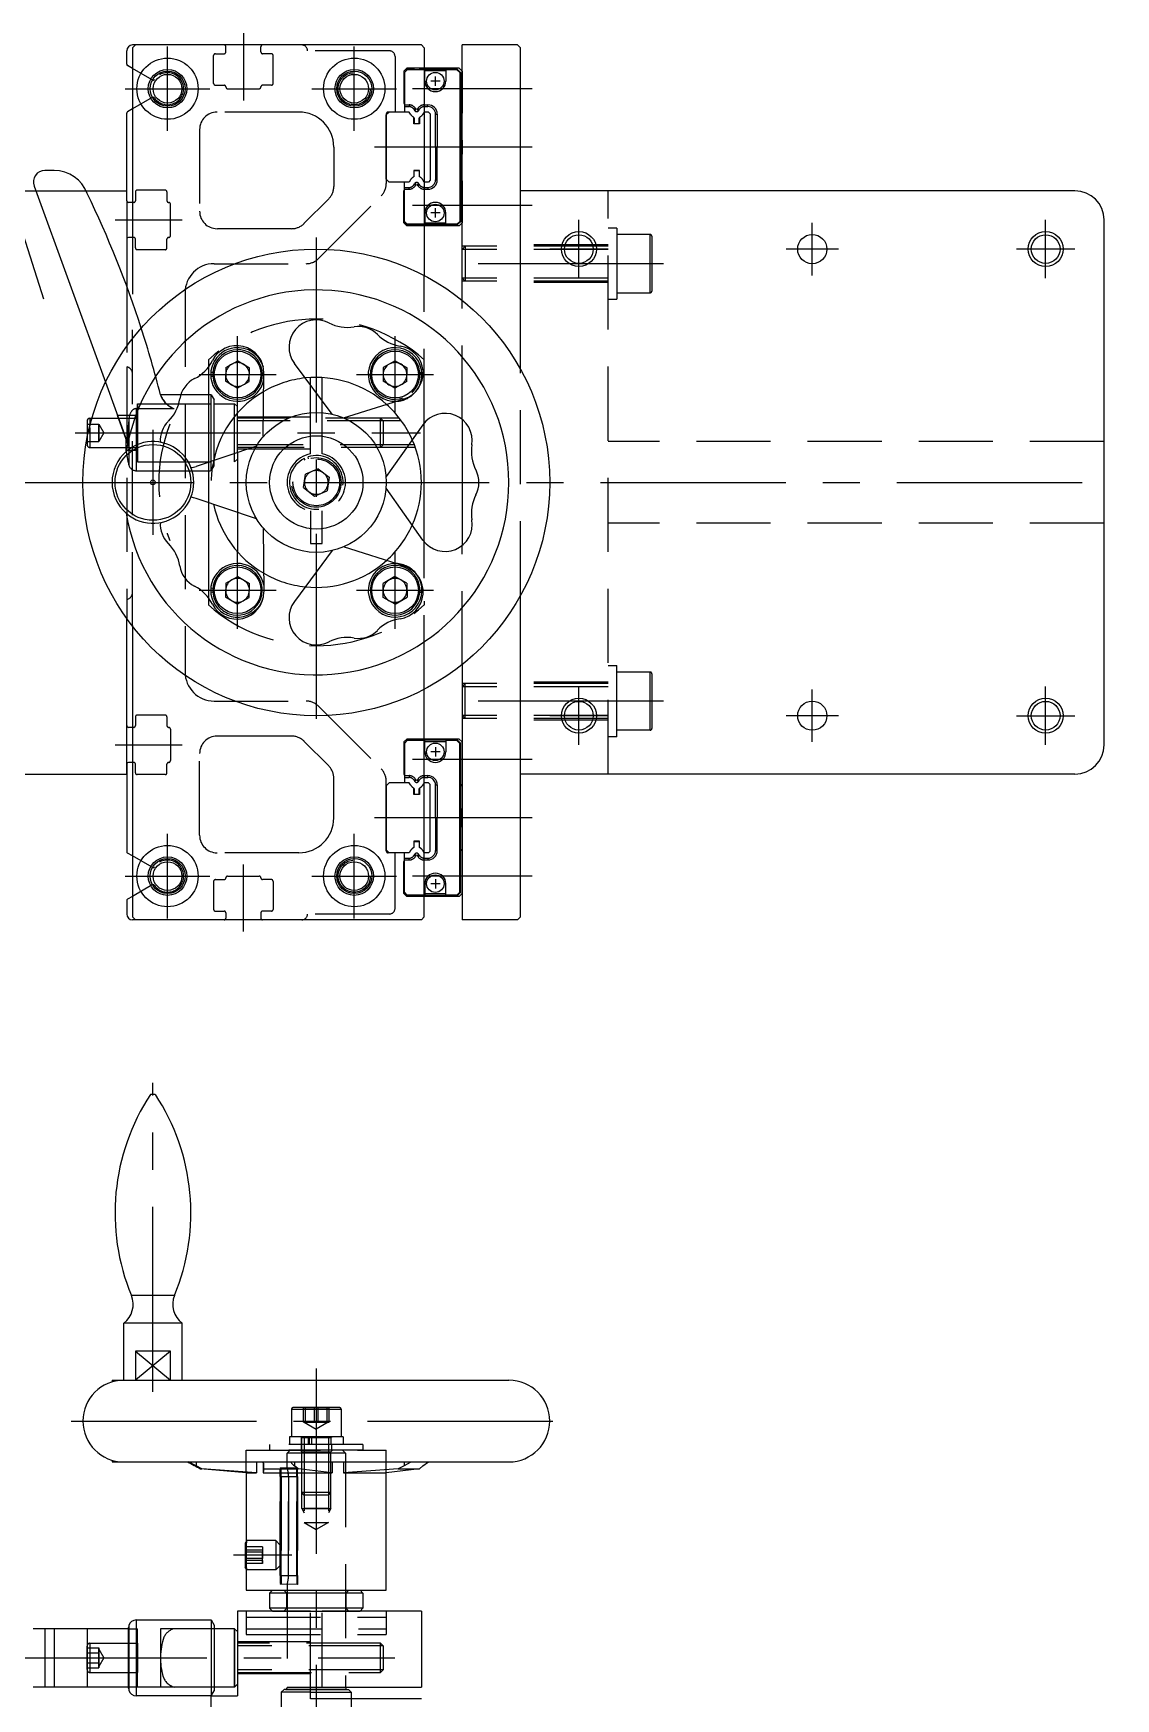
# Model space of a CAD drawing. Extents: x -53 to 495, y -30 to 683.
# Drawn here: x 104 to 289.5, y 397.4 to 682.9 of the extents above; entities that cross this region are included whole.
import ezdxf

# ---------------------------------------------------------------- set-up
doc = ezdxf.new("R2010")
doc.units = 0
for name, pattern in [('CENTER', [50.8, 31.75, -6.35, 6.35, -6.35]), ('DASHED', [19.05, 12.7, -6.35]), ('PHANTOM', [63.5, 31.75, -6.35, 6.35, -6.35, 6.35, -6.35])]:
    doc.linetypes.add(name, pattern=pattern)
doc.layers.get('0').update_dxf_attribs({"linetype": 'CONTINUOUS'})
doc.layers.add('CENTER', color=1, linetype='CENTER')

msp = doc.modelspace()

# ---------------------------------------------------------------- linework, layer by layer
at = {"color": 7, "linetype": 'CONTINUOUS'}
for p, q in [((120, 677.64), (120, 679.93)), ((121.5, 680.93), (121, 680.43)), ((121.5, 680.93), (121, 680.93)), ((121, 680.43), (121, 638.23)), ((170.5, 680.93), (121.5, 680.93)), ((170.5, 680.93), (171, 680.43)), ((171, 680.43), (171, 641.39)), ((177.5, 637.15), (177.5, 680.93)), ((185.5, 680.93), (177.5, 680.93)), ((187, 680.93), (185.5, 680.93)), ((187.5, 680.43), (187, 680.93)), ((187.5, 625.29), (187.5, 680.43)), ((121, 676.89), (120.15, 677.38)), ((177, 676.93), (171, 676.93)), ((176.7, 676.73), (171, 676.73)), ((177.2, 676.23), (176.7, 676.73)), ((177.5, 676.43), (177, 676.93)), ((171.1, 676.68), (171, 676.68)), ((171.1, 674.73), (171.1, 676.68)), ((174.7, 676.48), (171.1, 676.48)), ((173.7, 674.73), (172.1, 674.73)), ((172.9, 673.93), (172.9, 675.53)), ((174.7, 676.68), (174.7, 674.73)), ((176.6, 676.68), (174.7, 676.68)), ((177.1, 676.18), (176.6, 676.68)), ((177.1, 676.18), (177.1, 650.68)), ((177.2, 676.23), (177.2, 650.63)), ((177.5, 676.43), (177.5, 669.23)), ((120, 654.23), (120, 669.21)), ((121, 669.96), (120.15, 669.47)), ((171.7, 669.43), (171, 669.43)), ((171.01, 670.66), (171.63, 670.66)), ((171.01, 670.66), (171.01, 670.36)), ((171.01, 670.36), (171.63, 670.36)), ((171.63, 670.36), (171.63, 670.66)), ((172, 669.13), (171.7, 669.43)), ((172, 669.13), (172, 657.73)), ((172.93, 663.43), (172.93, 669.06)), ((172.93, 669.06), (173.23, 669.06)), ((173.23, 669.06), (173.23, 663.43)), ((177.25, 668.83), (177.5, 669.23)), ((177.25, 668.83), (177.25, 658.03)), ((172.93, 663.43), (172.93, 657.8)), ((173.23, 663.43), (172.93, 663.43)), ((173.23, 657.8), (173.23, 663.43)), ((177.5, 664.63), (177.25, 665.03)), ((177.5, 664.63), (177.5, 662.23)), ((177.5, 662.23), (177.25, 661.83)), ((104.12, 656.74), (116.37, 623.09)), ((107.58, 659.43), (106, 659.43)), ((171.7, 657.43), (171, 657.43)), ((172, 657.73), (171.7, 657.43)), ((172.93, 657.8), (173.23, 657.8)), ((177.25, 658.03), (177.5, 657.63)), ((177.5, 657.63), (177.5, 650.43)), ((102, 655.93), (104.42, 655.93)), ((113.04, 655.93), (120, 655.93)), ((120, 654.23), (120, 647.63)), ((121, 653.93), (120.3, 653.93)), ((171.01, 656.5), (171.63, 656.5)), ((171.01, 656.2), (171.01, 656.5)), ((171.01, 656.2), (171.63, 656.2)), ((171.63, 656.5), (171.63, 656.2)), ((282.5, 655.93), (187.5, 655.93)), ((171.1, 652.13), (171.1, 650.18)), ((173.7, 652.13), (172.1, 652.13)), ((172.9, 651.33), (172.9, 652.93)), ((174.7, 650.18), (174.7, 652.13)), ((171.1, 650.18), (171, 650.18)), ((176.7, 650.13), (171, 650.13)), ((177, 649.93), (171, 649.93)), ((174.7, 650.38), (171.1, 650.38)), ((176.6, 650.18), (174.7, 650.18)), ((177.1, 650.68), (176.6, 650.18)), ((177.2, 650.63), (176.7, 650.13)), ((177.5, 650.43), (177, 649.93)), ((287.5, 560.93), (287.5, 650.93)), ((120, 647.63), (120, 640.92)), ((121, 647.93), (120.3, 647.93)), ((134, 625.69), (134, 620.93)), ((136.98, 625.64), (136.94, 623.28)), ((136.98, 625.64), (139.04, 626.79)), ((139.04, 626.79), (141.06, 625.57)), ((141.02, 623.21), (141.06, 625.57)), ((155.24, 617.61), (148.75, 626.34)), ((163.98, 625.64), (163.94, 623.28)), ((166.04, 626.79), (163.98, 625.64)), ((166.04, 626.79), (168.06, 625.57)), ((168.02, 623.21), (168.06, 625.57)), ((134.76, 624.76), (134.41, 624.79)), ((134.76, 624.09), (134.41, 624.07)), ((138.96, 622.07), (136.94, 623.28)), ((138.96, 622.07), (141.02, 623.21)), ((143.41, 613.77), (143.53, 624.65)), ((151.5, 622.65), (151.5, 623.9)), ((153.5, 619.96), (153.5, 623.9)), ((165.96, 622.07), (163.94, 623.28)), ((168.02, 623.21), (165.96, 622.07)), ((170.24, 624.76), (170.59, 624.79)), ((170.24, 624.64), (170.59, 624.67)), ((134.5, 620.93), (129.27, 620.93)), ((134.5, 609.54), (134.5, 620.93)), ((134.5, 620.93), (135, 620.06)), ((135, 609.71), (135, 620.06)), ((157.15, 616.99), (167.53, 620.24)), ((113.7, 616.93), (114.04, 616.93)), ((113.7, 616.93), (113.7, 615.65)), ((135, 619.43), (138.5, 619.43)), ((138.5, 619.43), (139, 618.93)), ((138.5, 610.89), (138.5, 619.43)), ((139, 611.06), (139, 618.93)), ((113.2, 616.43), (113.2, 613.38)), ((170.76, 615.8), (164.46, 606.93)), ((171, 595.75), (171, 616.11)), ((177.5, 616.72), (177.5, 595.13)), ((142.24, 612.15), (131.92, 608.67)), ((142.24, 599.71), (131.92, 603.18)), ((134, 602.48), (134, 586.26)), ((170.78, 596.03), (164.46, 604.93)), ((139, 600.8), (139, 594.03)), ((143.41, 598.09), (143.53, 587.18)), ((155.24, 594.25), (148.75, 585.51)), ((167.62, 591.57), (157.15, 594.86)), ((136.98, 588.64), (136.94, 586.28)), ((136.98, 588.64), (139.04, 589.79)), ((139.04, 589.79), (141.06, 588.57)), ((141.02, 586.21), (141.06, 588.57)), ((165.96, 589.79), (163.94, 588.57)), ((163.98, 586.21), (163.94, 588.57)), ((168.02, 588.64), (165.96, 589.79)), ((168.02, 588.64), (168.06, 586.28)), ((134.76, 587.76), (134.41, 587.79)), ((134.76, 587.09), (134.41, 587.07)), ((138.96, 585.07), (136.94, 586.28)), ((138.96, 585.07), (141.02, 586.21)), ((166.04, 585.07), (163.98, 586.21)), ((166.04, 585.07), (168.06, 586.28)), ((170.24, 587.22), (170.59, 587.19)), ((170.24, 587.09), (170.59, 587.07)), ((187.5, 531.43), (187.5, 586.56)), ((120, 564.23), (120, 582.73)), ((121, 581.39), (121, 531.43)), ((177.5, 574.7), (177.5, 530.93)), ((171, 531.43), (171, 570.46)), ((120, 555.93), (120, 564.23)), ((121, 563.93), (120.3, 563.93)), ((177, 561.93), (171, 561.93)), ((176.7, 561.73), (171, 561.73)), ((171.1, 561.68), (171, 561.68)), ((171.1, 559.73), (171.1, 561.68)), ((174.7, 561.48), (171.1, 561.48)), ((173.7, 559.73), (172.1, 559.73)), ((172.9, 560.53), (172.9, 558.93)), ((176.6, 561.68), (174.7, 561.68)), ((174.7, 561.68), (174.7, 559.73)), ((177.1, 561.18), (176.6, 561.68)), ((177.2, 561.23), (176.7, 561.73)), ((177.5, 561.43), (177, 561.93)), ((177.1, 535.68), (177.1, 561.18)), ((177.2, 535.63), (177.2, 561.23)), ((177.5, 554.23), (177.5, 561.43)), ((120, 557.63), (120, 542.64)), ((121, 557.93), (120.3, 557.93)), ((187.5, 531.43), (187.5, 559)), ((102, 555.93), (120, 555.93)), ((171.7, 554.43), (171, 554.43)), ((171.01, 555.66), (171.63, 555.66)), ((171.01, 555.66), (171.01, 555.36)), ((171.01, 555.36), (171.63, 555.36)), ((171.63, 555.36), (171.63, 555.66)), ((172, 554.13), (171.7, 554.43)), ((172, 542.73), (172, 554.13)), ((172.93, 548.43), (172.93, 554.06)), ((172.93, 554.06), (173.23, 554.06)), ((173.23, 554.06), (173.23, 548.43)), ((177.25, 553.83), (177.5, 554.23)), ((282.5, 555.93), (187.5, 555.93)), ((177.25, 543.03), (177.25, 553.83)), ((172.93, 548.43), (172.93, 542.8)), ((173.23, 548.43), (172.93, 548.43)), ((173.23, 542.8), (173.23, 548.43)), ((177.5, 549.63), (177.25, 550.03)), ((177.5, 547.23), (177.5, 549.63)), ((177.5, 547.23), (177.25, 546.83)), ((172, 542.73), (171.7, 542.43)), ((172.93, 542.8), (173.23, 542.8)), ((177.25, 543.03), (177.5, 542.63)), ((177.5, 535.43), (177.5, 542.63)), ((121, 541.89), (120.15, 542.38)), ((171.7, 542.43), (171, 542.43)), ((171.01, 541.5), (171.63, 541.5)), ((171.01, 541.2), (171.01, 541.5)), ((171.01, 541.2), (171.63, 541.2)), ((171.63, 541.5), (171.63, 541.2)), ((171.1, 537.13), (171.1, 535.18)), ((173.7, 537.13), (172.1, 537.13)), ((172.9, 537.93), (172.9, 536.33)), ((174.7, 535.18), (174.7, 537.13)), ((120, 534.21), (120, 531.93)), ((121, 534.96), (120.15, 534.47)), ((171.1, 535.18), (171, 535.18)), ((176.7, 535.13), (171, 535.13)), ((177, 534.93), (171, 534.93)), ((174.7, 535.38), (171.1, 535.38)), ((176.6, 535.18), (174.7, 535.18)), ((177.1, 535.68), (176.6, 535.18)), ((177.2, 535.63), (176.7, 535.13)), ((177.5, 535.43), (177, 534.93)), ((121, 531.43), (121.5, 530.93)), ((171, 531.43), (170.5, 530.93)), ((187.5, 531.43), (187, 530.93)), ((187.5, 531.43), (187, 530.93)), ((121.5, 530.93), (121, 530.93)), ((170.5, 530.93), (121.5, 530.93)), ((185.5, 530.93), (177.5, 530.93)), ((187, 530.93), (177.5, 530.93)), ((187, 530.93), (185.5, 530.93)), ((124.91, 501), (124.09, 501)), ((128.19, 466.53), (120.81, 466.53)), ((119.5, 452), (119.5, 461.79)), ((129.5, 461.79), (119.5, 461.79)), ((129.5, 452), (129.5, 461.79)), ((127.5, 457), (121.5, 457)), ((121.5, 457), (121.5, 452)), ((127.5, 452), (127.5, 457)), ((117.5, 452), (119.93, 452)), ((117.5, 452), (117.5, 451.71)), ((119.93, 452), (185.5, 452)), ((117.5, 438.29), (117.5, 438)), ((117.5, 438), (119.93, 438)), ((119.93, 438), (185.5, 438)), ((131.92, 437.31), (130.61, 438)), ((131.92, 438), (131.92, 437.31)), ((132.9, 436.82), (131.92, 437.31)), ((142.24, 438), (142.24, 436.14)), ((143.41, 438), (143.41, 436.14)), ((143.52, 436.82), (143.53, 437.31)), ((148.75, 438), (148.75, 437.31)), ((149.37, 436.82), (148.75, 437.31)), ((155.24, 438), (155.24, 436.14)), ((157.15, 438), (157.15, 436.14)), ((167.53, 437.31), (166.55, 436.82)), ((167.53, 438), (167.53, 437.31)), ((168.58, 437.89), (167.53, 437.31)), ((170.76, 437.31), (170.17, 436.82)), ((170.76, 437.31), (171.71, 438)), ((140.5, 436.14), (132.66, 436.82)), ((132.66, 436.82), (132.9, 436.82)), ((142.24, 436.14), (132.9, 436.82)), ((140.5, 436.14), (140.5, 424.49)), ((140.5, 436.14), (142.24, 436.14)), ((143.52, 436.82), (143.41, 436.14)), ((143.41, 436.14), (155.24, 436.14)), ((155.24, 436.14), (149.37, 436.82)), ((166.55, 436.82), (157.15, 436.14)), ((157.15, 436.14), (164.46, 436.14)), ((170.17, 436.82), (164.46, 436.14)), ((164.5, 416), (164.5, 436.14)), ((166.55, 436.82), (170.17, 436.82)), ((140.51, 424.42), (140.3, 424.06)), ((140.3, 424.06), (140.3, 419.95)), ((140.5, 424.49), (140.51, 424.42)), ((140.51, 419.58), (140.3, 419.95)), ((140.51, 419.58), (140.5, 419.5)), ((140.5, 419.5), (140.5, 416)), ((140.5, 416), (164.5, 416)), ((144.5, 415.5), (145, 416)), ((160.5, 415.5), (144.5, 415.5)), ((144.5, 415.5), (144.5, 412.9)), ((160.5, 415.5), (160, 416)), ((160.5, 415.5), (160, 416)), ((160.5, 415.5), (160.5, 412.9)), ((151.5, 412.4), (139, 412.4)), ((139, 412.4), (139, 407.34)), ((160.5, 412.9), (144.5, 412.9)), ((144.5, 412.9), (145, 412.4)), ((145, 412.4), (160, 412.4)), ((170.5, 412.4), (153.5, 412.4)), ((160.5, 412.9), (160, 412.4)), ((170.5, 412.4), (170.5, 399.4)), ((106, 409.4), (104, 409.4)), ((107.58, 409.4), (106, 409.4)), ((113.22, 409.4), (107.58, 409.4)), ((113.22, 409.4), (113.22, 399.4)), ((120.25, 409.4), (113.22, 409.4)), ((120.25, 409.4), (120.25, 399.4)), ((120.38, 409.93), (120.38, 399.4)), ((121.64, 410.9), (121.64, 397.9)), ((121.64, 410.9), (134.5, 410.9)), ((134.5, 410.9), (134.5, 397.9)), ((134.5, 410.9), (135, 410.03)), ((135, 410.03), (135, 398.77)), ((138.5, 409.4), (135, 409.4)), ((138.5, 409.4), (138.5, 399.4)), ((138.5, 399.4), (138.5, 409.4)), ((139, 408.9), (138.5, 409.4)), ((139, 408.9), (139, 399.9)), ((139, 408.9), (139, 407.34)), ((139, 399.9), (138.5, 399.4)), ((139, 401.46), (139, 397.9)), ((106, 399.4), (104, 399.4)), ((107.58, 399.4), (106, 399.4)), ((113.22, 399.4), (107.58, 399.4)), ((120.25, 399.4), (113.22, 399.4)), ((120.38, 399.4), (120.38, 398.87)), ((134.5, 397.9), (121.64, 397.9)), ((134.5, 397.9), (135, 398.77)), ((134.5, 397.9), (138.98, 397.9)), ((134.5, 389.3), (134.5, 397.9)), ((138.5, 399.4), (135, 399.4)), ((151.5, 399.4), (157.53, 399.4)), ((151.5, 397.4), (151.5, 399.4)), ((151.5, 399.3), (157.5, 399.3)), ((151.5, 399), (158, 399)), ((151.5, 398.5), (158.5, 398.5)), ((170.5, 397.4), (151.5, 397.4)), ((157.5, 399.4), (157.5, 399.3)), ((157.53, 399.4), (170.5, 399.4)), ((158, 399), (158.5, 398.5)), ((158.5, 398.5), (158.5, 397.4))]:
    msp.add_line(p, q, dxfattribs=at)
at = {"color": 3, "linetype": 'DASHED'}
for p, q in [((136.7, 680.93), (121.5, 680.93)), ((137, 679.73), (137, 680.63)), ((143, 679.73), (143, 680.63)), ((150, 680.93), (143.3, 680.93)), ((165, 679.93), (151, 679.93)), ((124.37, 674.95), (121, 676.89)), ((134.9, 674.33), (134.9, 679.13)), ((135.2, 679.43), (136.7, 679.43)), ((144.8, 679.43), (143.3, 679.43)), ((145.1, 674.33), (145.1, 679.13)), ((166, 678.93), (166, 669.43)), ((168, 676.93), (167.5, 676.43)), ((168.1, 676.73), (167.6, 676.23)), ((171, 676.93), (168, 676.93)), ((169.3, 676.73), (168.1, 676.73)), ((169.3, 676.73), (169.3, 676.68)), ((169.3, 676.73), (170.1, 676.73)), ((170.1, 676.73), (170.1, 676.68)), ((171, 676.73), (170.1, 676.73)), ((135.2, 674.03), (136.7, 674.03)), ((144.8, 674.03), (143.3, 674.03)), ((167.5, 676.43), (167.5, 670.93)), ((168.1, 676.68), (167.6, 676.18)), ((167.6, 676.23), (167.6, 676.18)), ((167.6, 676.18), (167.6, 670.66)), ((171, 676.68), (168.1, 676.68)), ((124.37, 671.91), (121, 669.96)), ((137.3, 673.43), (142.7, 673.43)), ((149.5, 669.43), (135.5, 669.43)), ((165, 669.43), (164.5, 668.93)), ((164.5, 669.13), (164.5, 657.17)), ((164.5, 657.93), (164.5, 668.93)), ((166, 669.43), (164.8, 669.43)), ((168.44, 669.43), (165, 669.43)), ((167.5, 670.93), (167.6, 670.71)), ((167.6, 670.66), (168.39, 670.66)), ((167.6, 670.66), (167.6, 670.36)), ((167.6, 670.36), (168.39, 670.36)), ((167.6, 670.36), (167.6, 669.43)), ((168.39, 670.66), (168.39, 670.36)), ((168.65, 669.06), (168.44, 669.43)), ((169.2, 667.43), (169.2, 668.54)), ((169.2, 668.46), (169.25, 668.44)), ((169.25, 668.44), (169.25, 667.48)), ((169.52, 670.01), (169.26, 669.86)), ((169.26, 669.86), (169.35, 669.7)), ((169.61, 669.85), (169.35, 669.7)), ((169.52, 670.01), (169.61, 669.85)), ((169.62, 669.84), (169.61, 669.85)), ((169.61, 669.85), (169.61, 669.85)), ((169.61, 669.85), (169.62, 669.84)), ((169.88, 670.01), (169.79, 669.85)), ((169.79, 669.85), (169.79, 669.85)), ((169.79, 669.85), (170.05, 669.7)), ((169.88, 670.01), (170.14, 669.86)), ((170.05, 669.7), (170.14, 669.86)), ((170.2, 668.46), (170.15, 668.44)), ((170.15, 667.48), (170.15, 668.44)), ((170.2, 668.54), (170.2, 667.43)), ((170.96, 669.43), (170.75, 669.06)), ((171, 669.43), (170.96, 669.43)), ((132.5, 666.43), (132.5, 652.43)), ((170.2, 667.43), (169.2, 667.43)), ((169.25, 667.48), (170.15, 667.48)), ((155.5, 663.43), (155.5, 656.66)), ((165, 657.43), (164.5, 657.93)), ((168.44, 657.43), (165, 657.43)), ((167.6, 656.5), (167.6, 657.43)), ((168.65, 657.8), (168.44, 657.43)), ((169.2, 659.43), (169.2, 658.32)), ((170.2, 659.43), (169.2, 659.43)), ((169.2, 658.39), (169.25, 658.42)), ((169.25, 658.42), (169.25, 659.38)), ((169.25, 659.38), (170.15, 659.38)), ((169.26, 657), (169.35, 657.16)), ((169.52, 656.85), (169.26, 657)), ((169.61, 657.01), (169.35, 657.16)), ((169.52, 656.85), (169.61, 657)), ((169.62, 657.01), (169.61, 657.01)), ((169.61, 657.01), (169.61, 657)), ((169.61, 657), (169.62, 657.01)), ((169.79, 657.01), (170.05, 657.16)), ((169.79, 657.01), (169.79, 657.01)), ((169.88, 656.85), (169.79, 657.01)), ((169.88, 656.85), (170.14, 657)), ((170.05, 657.16), (170.14, 657)), ((170.15, 659.38), (170.15, 658.42)), ((170.2, 658.39), (170.15, 658.42)), ((170.2, 658.32), (170.2, 659.43)), ((170.96, 657.43), (170.75, 657.8)), ((171, 657.43), (170.96, 657.43)), ((104.42, 655.93), (113.04, 655.93)), ((121.2, 653.93), (121, 653.93)), ((121.5, 655.73), (121.5, 654.23)), ((126.6, 656.03), (121.8, 656.03)), ((126.9, 655.73), (126.9, 654.23)), ((154.62, 654.53), (150.39, 650.31)), ((152.88, 644.31), (163.62, 655.05)), ((167.5, 655.93), (167.6, 656.15)), ((167.5, 650.43), (167.5, 655.93)), ((167.6, 656.2), (167.6, 656.5)), ((167.6, 656.5), (168.39, 656.5)), ((167.6, 650.68), (167.6, 656.2)), ((167.6, 656.2), (168.39, 656.2)), ((168.39, 656.2), (168.39, 656.5)), ((202.5, 555.93), (202.5, 655.93)), ((127.5, 648.23), (127.5, 653.63)), ((148.27, 649.43), (135.5, 649.43)), ((168, 649.93), (167.5, 650.43)), ((168.1, 650.18), (167.6, 650.68)), ((167.6, 650.63), (167.6, 650.68)), ((168.1, 650.13), (167.6, 650.63)), ((171, 649.93), (168, 649.93)), ((171, 650.18), (168.1, 650.18)), ((169.3, 650.13), (168.1, 650.13)), ((169.3, 650.13), (169.3, 650.18)), ((169.3, 650.13), (170.1, 650.13)), ((170.1, 650.13), (170.1, 650.18)), ((171, 650.13), (170.1, 650.13)), ((204, 649.54), (202.5, 649.54)), ((204, 649.54), (204, 637.34)), ((209.7, 648.44), (204, 648.44)), ((209.7, 643.89), (209.7, 648.44)), ((121.2, 647.93), (121, 647.93)), ((121.5, 646.13), (121.5, 647.63)), ((126.6, 645.83), (121.8, 645.83)), ((126.9, 646.13), (126.9, 647.63)), ((202.5, 646.43), (177.5, 646.43)), ((177.5, 645.89), (178.04, 646.43)), ((202.5, 645.89), (177.5, 645.89)), ((178.04, 646.43), (178.04, 640.43)), ((202.5, 646.68), (187.5, 646.68)), ((210, 648.14), (210, 643.86)), ((135, 643.43), (150.76, 643.43)), ((209.7, 638.44), (209.7, 643.89)), ((210, 643.86), (210, 638.74)), ((120, 640.92), (120, 625.77)), ((171, 616.11), (171, 641.51)), ((202.5, 640.97), (177.5, 640.97)), ((178.04, 640.43), (177.5, 640.97)), ((202.5, 640.43), (177.5, 640.43)), ((202.5, 640.18), (187.5, 640.18)), ((121, 581.27), (121, 638.23)), ((130, 638.43), (130, 573.43)), ((177.5, 616.72), (177.5, 637.03)), ((202.5, 637.34), (204, 637.34)), ((204, 638.44), (209.7, 638.44)), ((120, 625.77), (120, 582.61)), ((134, 626.95), (134, 625.69)), ((116.37, 623.09), (120.38, 612.07)), ((151.5, 610.83), (151.5, 622.65)), ((187.5, 586.56), (187.5, 625.29)), ((129.27, 620.93), (125.8, 620.93)), ((134, 620.93), (134, 609.93)), ((153.5, 610.83), (153.5, 619.96)), ((114.04, 616.93), (121.84, 616.93)), ((118.43, 617.43), (121.84, 617.43)), ((119.88, 613.45), (118.43, 617.42)), ((120.38, 616.78), (120.38, 608.95)), ((121.64, 618.58), (128.14, 618.58)), ((121.64, 618.58), (128.14, 618.58)), ((121.64, 618.58), (121.64, 607.97)), ((121.84, 619.43), (135, 619.43)), ((121.84, 619.43), (121.84, 609.43)), ((121.84, 609.43), (121.84, 619.43)), ((121.84, 611.43), (121.84, 617.43)), ((121.84, 611.93), (121.84, 616.93)), ((139, 617.18), (151.5, 617.18)), ((166.75, 616.93), (139, 616.93)), ((163.51, 611.93), (163.51, 616.93)), ((163.51, 616.93), (163.94, 616.49)), ((113.2, 615.93), (115.2, 615.93)), ((113.2, 615.93), (115.2, 615.93)), ((113.2, 614.43), (115.2, 614.43)), ((113.2, 614.43), (115.2, 614.43)), ((113.7, 614.43), (113.7, 615.65)), ((113.7, 615.26), (113.7, 611.93)), ((115.2, 615.18), (115.2, 615.93)), ((115.2, 615.18), (115.2, 615.93)), ((115.2, 615.18), (115.2, 615.93)), ((115.2, 615.93), (115.2, 615.18)), ((115.2, 615.93), (116.07, 614.43)), ((115.2, 614.43), (115.2, 615.18)), ((115.2, 613.68), (115.2, 615.18)), ((115.2, 615.18), (115.2, 613.68)), ((115.2, 615.18), (115.2, 614.43)), ((115.2, 613.68), (115.2, 614.43)), ((115.2, 614.43), (115.2, 613.68)), ((116.07, 614.43), (115.2, 612.93)), ((167.07, 616.49), (139, 616.49)), ((163.94, 616.49), (163.94, 612.36)), ((113.2, 613.38), (113.2, 612.93)), ((113.2, 612.93), (115.2, 612.93)), ((113.2, 612.93), (115.2, 612.93)), ((113.2, 612.93), (113.2, 612.43)), ((113.7, 611.93), (121.84, 611.93)), ((115.2, 613.68), (115.2, 612.93)), ((115.2, 612.93), (115.2, 613.68)), ((115.2, 612.93), (115.2, 613.68)), ((115.2, 613.68), (115.2, 612.93)), ((119.88, 613.45), (119.88, 611.43)), ((119.88, 613.45), (120.38, 612.07)), ((120.38, 612.07), (119.88, 613.45)), ((119.88, 611.43), (121.84, 611.43)), ((169.31, 612.36), (139, 612.36)), ((169.47, 611.93), (139, 611.93)), ((139, 611.68), (151.5, 611.68)), ((139, 611.06), (139, 600.8)), ((139, 611.06), (139, 611.06)), ((163.52, 611.93), (163.94, 612.36)), ((287.5, 612.93), (202.5, 612.93)), ((121.84, 609.43), (138.5, 609.43)), ((134, 609.93), (134, 602.48)), ((134.5, 607.93), (134.5, 609.54)), ((134.5, 607.93), (135, 608.79)), ((135, 608.79), (135, 609.71)), ((138.5, 609.43), (138.5, 610.89)), ((138.5, 609.43), (139, 609.93)), ((150.57, 609.72), (150.42, 610.03)), ((152.81, 608.26), (150.63, 607.36)), ((151.19, 609.97), (151.08, 610.3)), ((152.81, 608.26), (154.68, 606.83)), ((121.64, 607.93), (134.5, 607.93)), ((150.32, 605.03), (150.63, 607.36)), ((154.68, 606.83), (154.37, 604.49)), ((150.32, 605.03), (152.19, 603.59)), ((152.19, 603.59), (154.37, 604.49)), ((151.5, 601.03), (151.5, 595.43)), ((153.5, 595.43), (153.5, 601.03)), ((287.5, 598.93), (202.5, 598.93)), ((151.5, 595.43), (153.5, 595.43)), ((171, 570.46), (171, 595.75)), ((177.5, 574.58), (177.5, 595.13)), ((134, 586.26), (134, 584.91)), ((171, 585.59), (171, 584.91)), ((202.5, 574.53), (204, 574.53)), ((204, 562.33), (204, 574.53)), ((202.5, 571.43), (177.5, 571.43)), ((178.04, 571.43), (177.5, 570.89)), ((178.04, 565.43), (178.04, 571.43)), ((202.5, 571.68), (187.5, 571.68)), ((204, 573.43), (209.7, 573.43)), ((209.7, 563.43), (209.7, 573.43)), ((210, 573.13), (210, 563.73)), ((135, 568.43), (150.76, 568.43)), ((202.5, 570.89), (177.5, 570.89)), ((121.5, 565.73), (121.5, 564.23)), ((126.6, 566.03), (121.8, 566.03)), ((126.9, 565.73), (126.9, 564.23)), ((152.88, 567.55), (163.62, 556.81)), ((202.5, 565.97), (177.5, 565.97)), ((177.5, 565.97), (178.04, 565.43)), ((202.5, 565.43), (177.5, 565.43)), ((121.2, 563.93), (121, 563.93)), ((127.5, 563.63), (127.5, 558.23)), ((202.5, 565.18), (187.5, 565.18)), ((209.7, 563.43), (204, 563.43)), ((148.27, 562.43), (135.5, 562.43)), ((154.62, 557.32), (150.39, 561.55)), ((168, 561.93), (167.5, 561.43)), ((167.5, 561.43), (167.5, 555.93)), ((168.1, 561.73), (167.6, 561.23)), ((168.1, 561.68), (167.6, 561.18)), ((167.6, 561.23), (167.6, 561.18)), ((167.6, 561.18), (167.6, 555.66)), ((171, 561.93), (168, 561.93)), ((169.3, 561.73), (168.1, 561.73)), ((171, 561.68), (168.1, 561.68)), ((169.3, 561.73), (169.3, 561.68)), ((169.3, 561.73), (170.1, 561.73)), ((170.1, 561.73), (170.1, 561.68)), ((171, 561.73), (170.1, 561.73)), ((204, 562.33), (202.5, 562.33)), ((121.2, 557.93), (121, 557.93)), ((121.5, 556.13), (121.5, 557.63)), ((126.9, 556.13), (126.9, 557.63)), ((132.5, 545.43), (132.5, 559.43)), ((126.6, 555.83), (121.8, 555.83)), ((155.5, 548.43), (155.5, 555.2)), ((164.5, 542.73), (164.5, 554.68)), ((165, 554.43), (164.5, 553.93)), ((164.5, 553.93), (164.5, 542.93)), ((168.44, 554.43), (165, 554.43)), ((167.5, 555.93), (167.6, 555.71)), ((167.6, 555.66), (167.6, 555.36)), ((167.6, 555.66), (168.39, 555.66)), ((167.6, 555.36), (168.39, 555.36)), ((167.6, 555.36), (167.6, 554.43)), ((168.39, 555.66), (168.39, 555.36)), ((168.65, 554.06), (168.44, 554.43)), ((169.52, 555.01), (169.26, 554.86)), ((169.26, 554.86), (169.35, 554.7)), ((169.61, 554.85), (169.35, 554.7)), ((169.52, 555.01), (169.61, 554.85)), ((169.62, 554.84), (169.61, 554.85)), ((169.61, 554.85), (169.61, 554.85)), ((169.61, 554.85), (169.62, 554.84)), ((169.88, 555.01), (169.79, 554.85)), ((169.79, 554.85), (169.79, 554.85)), ((169.79, 554.85), (170.05, 554.7)), ((169.88, 555.01), (170.14, 554.86)), ((170.05, 554.7), (170.14, 554.86)), ((170.96, 554.43), (170.75, 554.06)), ((171, 554.43), (170.96, 554.43)), ((169.2, 552.43), (169.2, 553.54)), ((169.2, 553.46), (169.25, 553.44)), ((170.2, 552.43), (169.2, 552.43)), ((169.25, 553.44), (169.25, 552.48)), ((169.25, 552.48), (170.15, 552.48)), ((170.2, 553.46), (170.15, 553.44)), ((170.15, 552.48), (170.15, 553.44)), ((170.2, 553.54), (170.2, 552.43)), ((165, 542.43), (164.5, 542.93)), ((168.65, 542.8), (168.44, 542.43)), ((169.2, 544.43), (169.2, 543.32)), ((170.2, 544.43), (169.2, 544.43)), ((169.2, 543.39), (169.25, 543.42)), ((169.25, 543.42), (169.25, 544.38)), ((169.25, 544.38), (170.15, 544.38)), ((170.15, 544.38), (170.15, 543.42)), ((170.2, 543.39), (170.15, 543.42)), ((170.2, 543.32), (170.2, 544.43)), ((170.96, 542.43), (170.75, 542.8)), ((124.37, 539.95), (121, 541.89)), ((149.5, 542.43), (135.5, 542.43)), ((166, 542.43), (164.8, 542.43)), ((168.44, 542.43), (165, 542.43)), ((166, 532.93), (166, 542.43)), ((167.5, 540.93), (167.6, 541.15)), ((167.5, 535.43), (167.5, 540.93)), ((167.6, 541.5), (167.6, 542.43)), ((167.6, 541.5), (168.39, 541.5)), ((167.6, 541.2), (167.6, 541.5)), ((167.6, 535.68), (167.6, 541.2)), ((167.6, 541.2), (168.39, 541.2)), ((168.39, 541.2), (168.39, 541.5)), ((169.26, 542), (169.35, 542.16)), ((169.52, 541.85), (169.26, 542)), ((169.61, 542.01), (169.35, 542.16)), ((169.52, 541.85), (169.61, 542)), ((169.62, 542.01), (169.61, 542.01)), ((169.61, 542.01), (169.61, 542)), ((169.61, 542), (169.62, 542.01)), ((169.79, 542.01), (170.05, 542.16)), ((169.79, 542.01), (169.79, 542.01)), ((169.88, 541.85), (169.79, 542.01)), ((169.88, 541.85), (170.14, 542)), ((170.05, 542.16), (170.14, 542)), ((171, 542.43), (170.96, 542.43)), ((124.37, 536.91), (121, 534.96)), ((134.9, 537.53), (134.9, 532.73)), ((135.2, 537.83), (136.7, 537.83)), ((137.3, 538.43), (142.7, 538.43)), ((144.8, 537.83), (143.3, 537.83)), ((145.1, 537.53), (145.1, 532.73)), ((168, 534.93), (167.5, 535.43)), ((168.1, 535.18), (167.6, 535.68)), ((167.6, 535.63), (167.6, 535.68)), ((168.1, 535.13), (167.6, 535.63)), ((171, 534.93), (168, 534.93)), ((171, 535.18), (168.1, 535.18)), ((169.3, 535.13), (168.1, 535.13)), ((169.3, 535.13), (169.3, 535.18)), ((169.3, 535.13), (170.1, 535.13)), ((170.1, 535.13), (170.1, 535.18)), ((171, 535.13), (170.1, 535.13)), ((135.2, 532.43), (136.7, 532.43)), ((137, 532.13), (137, 531.23)), ((143, 532.13), (143, 531.23)), ((144.8, 532.43), (143.3, 532.43)), ((165, 531.93), (151, 531.93)), ((136.7, 530.93), (121.5, 530.93)), ((150, 530.93), (143.3, 530.93)), ((148.25, 447.05), (148.25, 442.3)), ((148.25, 447.05), (156.75, 447.05)), ((156.5, 447.3), (148.5, 447.3)), ((150.32, 444.8), (150.32, 447.3)), ((150.32, 447.3), (150.63, 447.3)), ((150.32, 447.3), (152.19, 447.3)), ((150.63, 444.8), (150.63, 447.3)), ((152.81, 447.3), (150.63, 447.3)), ((152.19, 444.8), (152.19, 447.3)), ((152.19, 447.3), (154.37, 447.3)), ((152.81, 444.8), (152.81, 447.3)), ((152.81, 447.3), (154.68, 447.3)), ((154.37, 444.8), (154.37, 447.3)), ((154.68, 447.3), (154.37, 447.3)), ((154.68, 444.8), (154.68, 447.3)), ((156.75, 447.05), (156.75, 442.3)), ((150.32, 444.8), (151.26, 444.8)), ((150.32, 444.8), (150.48, 444.8)), ((150.44, 444.8), (152.5, 443.61)), ((151.26, 444.8), (150.46, 444.8)), ((150.48, 444.8), (150.63, 444.8)), ((151.72, 444.8), (150.48, 444.8)), ((151.72, 444.8), (150.63, 444.8)), ((151.26, 444.8), (152.19, 444.8)), ((151.26, 444.8), (153.28, 444.8)), ((152.81, 444.8), (151.72, 444.8)), ((153.74, 444.8), (151.72, 444.8)), ((152.19, 444.8), (153.28, 444.8)), ((154.56, 444.8), (152.5, 443.61)), ((152.81, 444.8), (153.74, 444.8)), ((153.28, 444.8), (154.37, 444.8)), ((153.28, 444.8), (154.52, 444.8)), ((153.74, 444.8), (154.68, 444.8)), ((153.74, 444.8), (154.54, 444.8)), ((154.52, 444.8), (154.37, 444.8)), ((154.68, 444.8), (154.52, 444.8)), ((140.5, 440), (164.5, 440)), ((140.5, 436.14), (140.5, 440)), ((160.5, 441), (144.5, 441)), ((144.5, 441), (144.5, 440)), ((160.5, 440), (144.54, 440)), ((147.5, 439.5), (148, 440)), ((157.1, 442.3), (147.9, 442.3)), ((147.9, 442.3), (147.9, 441)), ((157.09, 441), (147.9, 441)), ((156.95, 440), (148.05, 440)), ((156.71, 442.3), (148.25, 442.3)), ((150, 439.75), (149.75, 440)), ((155.25, 440), (149.8, 440)), ((149.82, 442.3), (155.19, 442.3)), ((149.9, 441), (149.9, 440)), ((155.08, 441), (149.91, 441)), ((155.08, 440), (149.91, 440)), ((155.05, 442.3), (149.95, 442.3)), ((149.95, 441), (149.95, 442.3)), ((155.05, 441), (149.95, 441)), ((150, 430), (150, 442.1)), ((155, 442.1), (150, 442.1)), ((150, 439.75), (155, 439.75)), ((151.34, 442.3), (150.42, 442.3)), ((150.42, 442.3), (150.42, 441)), ((151.34, 441), (150.42, 441)), ((150.43, 442.3), (150.43, 427.6)), ((151.71, 442.3), (151.08, 442.3)), ((151.08, 442.3), (151.08, 441)), ((151.71, 441), (151.08, 441)), ((151.34, 441), (151.34, 442.3)), ((151.71, 441), (151.71, 442.3)), ((154.57, 442.3), (154.57, 427.6)), ((155, 439.75), (155.25, 440)), ((155, 430), (155, 439.75)), ((155.05, 441), (155.05, 442.3)), ((155.1, 441), (155.1, 440)), ((157.5, 439.5), (157, 440)), ((157.1, 442.3), (157.1, 441)), ((160.5, 441), (160.5, 440)), ((164.5, 436.14), (164.5, 440)), ((146.46, 437), (146.3, 436.84)), ((146.46, 435.5), (146.46, 437)), ((146.46, 437), (149.3, 437)), ((157.5, 439.5), (147.5, 439.5)), ((147.5, 437), (147.5, 439.5)), ((149.14, 437), (149.3, 436.86)), ((149.14, 435.5), (149.14, 437)), ((149.3, 435.5), (149.3, 437)), ((157.5, 439.5), (157.5, 399.3)), ((143.52, 436.82), (149.37, 436.82)), ((146.3, 435.5), (146.3, 436.84)), ((146.3, 435.5), (146.3, 418.5)), ((146.3, 418.5), (146.3, 435.5)), ((146.3, 435.5), (146.46, 435.5)), ((146.3, 435.5), (146.46, 435.5)), ((146.46, 418.5), (146.46, 435.5)), ((146.46, 435.5), (146.46, 418.5)), ((146.46, 435.5), (149.14, 435.5)), ((146.46, 435.5), (149.14, 435.5)), ((147.73, 435.5), (147.73, 418.5)), ((147.73, 418.5), (147.73, 435.5)), ((147.73, 435.5), (149.3, 435.5)), ((147.73, 435.5), (149.3, 435.5)), ((149.14, 435.5), (149.14, 418.5)), ((149.14, 418.5), (149.14, 435.5)), ((149.14, 435.5), (149.3, 435.5)), ((149.14, 435.5), (149.3, 435.5)), ((149.3, 435.5), (149.3, 436.84)), ((149.3, 435.5), (149.3, 418.5)), ((149.3, 418.5), (149.3, 435.5)), ((149.3, 418.5), (149.3, 435.5)), ((149.3, 435.5), (149.3, 418.5)), ((155, 432.73), (150, 432.73)), ((150.43, 432.3), (150, 432.73)), ((154.57, 432.3), (150.43, 432.3)), ((154.57, 432.3), (155, 432.73)), ((150, 430), (155, 430)), ((150, 430), (150.43, 429.25)), ((154.6, 430), (150.4, 430)), ((155, 430), (154.57, 429.25)), ((150.43, 427.6), (154.57, 427.6)), ((150.43, 427.6), (152.5, 426.41)), ((154.57, 427.6), (152.5, 426.41)), ((143.3, 423.43), (140.3, 423.43)), ((143.3, 422.88), (140.3, 422.88)), ((140.56, 424.5), (140.51, 424.42)), ((140.51, 424.42), (140.56, 424.14)), ((145.55, 424.5), (140.56, 424.5)), ((140.56, 419.5), (140.56, 424.5)), ((143.3, 423.43), (143.3, 422.55)), ((143.3, 423.43), (143.3, 422.88)), ((143.3, 422.88), (143.3, 421.45)), ((145.55, 424.5), (145.55, 419.5)), ((145.55, 424.5), (146.3, 423.75)), ((146.3, 423.75), (146.3, 420.25)), ((143.3, 422.55), (140.3, 422.55)), ((143.3, 421.45), (140.3, 421.45)), ((143.3, 421.12), (140.3, 421.12)), ((143.3, 420.57), (140.3, 420.57)), ((140.56, 419.86), (140.51, 419.58)), ((143.3, 421.12), (143.3, 422.55)), ((143.3, 420.57), (143.3, 421.45)), ((143.3, 421.12), (143.3, 420.57)), ((145.55, 419.5), (146.3, 420.25)), ((140.56, 419.5), (140.51, 419.58)), ((145.55, 419.5), (140.56, 419.5)), ((146.46, 418.5), (146.3, 418.5)), ((146.46, 418.5), (146.3, 418.5)), ((146.3, 418.5), (146.3, 417.17)), ((146.3, 417.17), (146.46, 417.01)), ((146.46, 418.5), (146.46, 417.01)), ((146.46, 418.5), (149.14, 418.5)), ((146.46, 418.5), (149.14, 418.5)), ((149.3, 417), (146.46, 417.01)), ((147.5, 417), (147.5, 399.4)), ((147.73, 418.5), (149.3, 418.5)), ((147.73, 418.5), (149.3, 418.5)), ((149.3, 418.5), (149.14, 418.5)), ((149.3, 418.5), (149.14, 418.5)), ((149.14, 418.5), (149.14, 417)), ((149.14, 417), (149.3, 417.16)), ((149.3, 418.5), (149.3, 417)), ((149.3, 418.5), (149.3, 417.16)), ((147.45, 415.5), (146.95, 416)), ((147.45, 412.9), (147.45, 415.5)), ((157.55, 415.5), (158.05, 416)), ((157.55, 415.5), (157.55, 412.9)), ((140.5, 412.4), (140.5, 408.4)), ((140.5, 411.4), (164.5, 411.4)), ((147.45, 412.9), (146.95, 412.4)), ((151.5, 399.4), (151.5, 412.4)), ((153.5, 399.4), (153.5, 412.4)), ((157.55, 412.9), (158.05, 412.4)), ((164.5, 412.4), (164.5, 408.4)), ((106, 409.4), (106, 399.4)), ((107.58, 409.4), (107.58, 399.4)), ((120.25, 409.4), (121.84, 409.4)), ((121.84, 399.4), (121.84, 409.4)), ((125.79, 409.4), (125.79, 399.4)), ((128.14, 409.4), (125.79, 409.4)), ((135, 409.4), (128.14, 409.4)), ((140.5, 409.4), (151.5, 409.4)), ((140.5, 408.4), (164.5, 408.4)), ((140.7, 409.4), (164.5, 409.4)), ((113.2, 402.4), (113.2, 406.4)), ((113.2, 406.13), (113.2, 405.27)), ((113.2, 405.27), (113.2, 406.13)), ((113.2, 406.13), (115.2, 406.13)), ((113.7, 406.9), (113.7, 401.9)), ((113.7, 406.9), (121.84, 406.9)), ((115.2, 406.13), (115.2, 405.7)), ((115.2, 405.7), (115.2, 406.13)), ((115.2, 405.7), (115.2, 405.9)), ((115.2, 405.9), (116.07, 404.4)), ((115.2, 405.7), (115.2, 404.4)), ((115.2, 405.7), (115.2, 404.4)), ((115.2, 405.7), (115.2, 405.27)), ((115.2, 405.27), (115.2, 405.7)), ((121.84, 406.9), (121.84, 401.9)), ((151.5, 407.15), (139, 407.15)), ((163.51, 406.9), (139, 406.9)), ((163.94, 406.47), (139, 406.47)), ((163.51, 401.9), (163.51, 406.9)), ((163.94, 406.47), (163.51, 406.9)), ((163.94, 406.47), (163.94, 402.33)), ((113.2, 405.27), (115.2, 405.27)), ((113.2, 405.27), (115.2, 405.27)), ((113.2, 405.27), (113.2, 403.53)), ((113.2, 403.53), (113.2, 405.27)), ((113.2, 403.53), (115.2, 403.53)), ((113.2, 403.53), (115.2, 403.53)), ((113.2, 403.53), (113.2, 402.67)), ((113.2, 402.67), (113.2, 403.53)), ((113.2, 402.67), (115.2, 402.67)), ((115.2, 405.27), (115.2, 404.4)), ((115.2, 404.4), (115.2, 405.27)), ((115.2, 404.4), (115.2, 403.1)), ((115.2, 403.1), (115.2, 404.4)), ((115.2, 404.4), (115.2, 403.53)), ((115.2, 403.53), (115.2, 404.4)), ((116.07, 404.4), (115.2, 402.9)), ((115.2, 403.53), (115.2, 403.1)), ((115.2, 403.1), (115.2, 403.53)), ((115.2, 403.1), (115.2, 402.9)), ((115.2, 403.1), (115.2, 402.67)), ((115.2, 402.67), (115.2, 403.1)), ((113.7, 401.9), (121.84, 401.9)), ((163.94, 402.33), (139, 402.33)), ((139, 401.9), (163.51, 401.9)), ((151.5, 401.65), (139, 401.65)), ((163.51, 401.9), (163.94, 402.33)), ((128.14, 399.4), (120.25, 399.4)), ((135, 399.4), (128.14, 399.4)), ((147, 399), (146.5, 398.5)), ((146.5, 398.5), (146.5, 380.3)), ((151.5, 398.5), (146.5, 398.5)), ((151.5, 399), (147, 399)), ((147.2, 399), (151.5, 399)), ((151.5, 399.3), (147.5, 399.3)), ((158.5, 397.4), (158.5, 380.3))]:
    msp.add_line(p, q, dxfattribs=at)
at = {"color": 3, "linetype": 'PHANTOM'}
msp.add_line((105.81, 637.32), (100, 655.67), dxfattribs=at)
at = {"color": 3, "linetype": 'CONTINUOUS'}
for p, q in [((127.5, 457), (121.5, 452)), ((121.5, 457), (127.5, 452))]:
    msp.add_line(p, q, dxfattribs=at)
at = {"color": 7, "linetype": 'CONTINUOUS'}
for centre, radius in [((127, 673.43), 5.25), ((127, 673.43), 3.3), ((159, 673.43), 5.25), ((159, 673.43), 3.3), ((127, 673.43), 2.46), ((159, 673.43), 2.46), ((172.9, 674.73), 1.5), ((172.9, 652.13), 1.5), ((197.5, 645.93), 2.46), ((237.5, 645.93), 2.5), ((277.5, 645.93), 2.46), ((152.5, 605.93), 40), ((139, 624.43), 4), ((166, 624.43), 4), ((152.5, 605.93), 12), ((152.5, 605.93), 8), ((124.5, 605.93), 6.5), ((124.5, 605.93), 0.415), ((139, 587.43), 4), ((166, 587.43), 4), ((197.5, 565.93), 2.46), ((237.5, 565.93), 2.5), ((277.5, 565.93), 2.46), ((172.9, 559.73), 1.5), ((127, 538.43), 5.25), ((159, 538.43), 5.25), ((127, 538.43), 3.3), ((127, 538.43), 2.46), ((159, 538.43), 3.3), ((159, 538.43), 2.46), ((172.9, 537.13), 1.5)]:
    msp.add_circle(centre, radius, dxfattribs=at)
at = {"color": 3, "linetype": 'CONTINUOUS'}
for centre in [(127, 673.43), (159, 673.43), (197.5, 645.93), (277.5, 645.93), (197.5, 565.93), (277.5, 565.93), (127, 538.43), (159, 538.43)]:
    msp.add_circle(centre, 3, dxfattribs=at)
at = {"color": 3, "linetype": 'DASHED'}
for centre, radius in [((159, 673.43), 2.75), ((152.5, 605.93), 4.25), ((152.5, 605.93), 4), ((159, 538.43), 2.75)]:
    msp.add_circle(centre, radius, dxfattribs=at)
at = {"color": 7, "linetype": 'CONTINUOUS'}
for centre, radius, start, end in [((121, 679.93), 1, 90, 180), ((120.3, 677.64), 0.3, 180, 240), ((172.9, 674.73), 1.8, 180, 0), ((120.3, 669.21), 0.3, 120, 180), ((171.01, 669.36), 1.3, 90, 90.2346), ((171.01, 669.36), 1, 90, 90.3049), ((171.63, 669.06), 1.6, 0.0008, 89.9992), ((171.63, 669.06), 1.3, 0, 90), ((106, 657.43), 2, 90, 200), ((107.58, 653.43), 6, 20, 90), ((171.63, 657.8), 1.3, 270, 0), ((171.63, 657.8), 1.6, 270.0008, 359.9992), ((-48.76, 576.98), 180, 17.9285, 25.8569), ((120.3, 654.23), 0.3, 180, 270), ((171.01, 657.5), 1, 269.6951, 270), ((171.01, 657.5), 1.3, 269.7654, 270), ((172.9, 652.13), 1.8, 0, 180), ((282.5, 650.93), 5, 0, 90), ((120.3, 647.63), 0.3, 90, 180), ((152.5, 605.93), 33, 189.2441, 170.7559), ((152.5, 629.13), 4.67, 62.8742, 216.6157), ((157.83, 639.55), 7.04, 242.9344, 279.3617), ((159.71, 628.09), 4.57, 44.3074, 99.1855), ((167.88, 636.1), 6.87, 224.771, 261.4514), ((138.86, 624.7), 4.67, 359.3445, 153.167), ((139, 624.43), 4.25, 179.0338, 109.4003), ((139, 624.43), 4.6, 96.596, 155.6427), ((139, 624.43), 4.25, 109.4003, 142.8384), ((139, 624.43), 4.6, 15.828, 96.596), ((166, 624.43), 4.6, 321.7973, 272.7509), ((166, 624.43), 4.25, 359.0338, 289.4003), ((166.14, 624.7), 4.67, 287.3484, 81.1693), ((128.54, 629.89), 6.89, 296.5846, 333.4135), ((139, 624.43), 4.6, 155.6427, 349.1791), ((139, 624.43), 4.25, 142.8384, 179.0338), ((139, 624.43), 2.04, 119.0338, 179.0338), ((139, 624.43), 2.04, 59.0338, 119.0338), ((139, 624.43), 2.04, 359.0338, 59.0338), ((166, 624.43), 2.04, 119.0338, 179.0338), ((166, 624.43), 2.04, 59.0338, 119.0338), ((166, 624.43), 2.04, 359.0338, 59.0338), ((133.74, 619.55), 4.68, 116.932, 171.5815), ((139, 624.43), 2.04, 179.0338, 239.0338), ((139, 624.43), 2.04, 239.0338, 299.0338), ((139, 624.43), 2.04, 299.0338, 359.0338), ((152.5, 605.93), 18, 48.0133, 95.9862), ((166, 624.43), 2.04, 179.0338, 239.0338), ((166, 624.43), 2.04, 239.0338, 299.0338), ((166, 624.43), 2.04, 299.0338, 359.0338), ((166, 624.43), 4.25, 312.7419, 347.2581), ((166, 624.43), 4.25, 347.2581, 359.0338), ((122.31, 621.31), 6.89, 314.5718, 351.4285), ((152.5, 605.93), 18, 120.0138, 138.5904), ((113.7, 616.43), 0.5, 90, 180), ((174.56, 613.1), 4.67, 350.8817, 144.6107), ((130.43, 613.1), 4.67, 135.0686, 183.5235), ((124.5, 605.93), 7, 130.7728, 229.2272), ((124.5, 605.93), 7, 229.2272, 130.7728), ((152.5, 605.93), 18, 336.0167, 23.9868), ((185.99, 611.23), 6.91, 170.6293, 207.3632), ((21.63, 1087.22), 491.1, 282.871, 282.979), ((175.71, 605.93), 4.66, 332.8419, 26.5315), ((130.44, 598.78), 4.64, 71.3612, 82.7243), ((185.99, 600.62), 6.91, 152.6641, 189.3981), ((152.5, 605.93), 18, 192.0147, 239.9813), ((130.43, 598.76), 4.67, 176.4765, 224.9314), ((174.57, 598.76), 4.67, 215.7587, 9.1259), ((122.31, 590.54), 6.89, 8.5715, 45.4282), ((133.74, 592.3), 4.68, 188.4185, 243.068), ((139, 587.43), 4.6, 10.9379, 204.3573), ((139, 587.43), 4.25, 250.5997, 179.0338), ((152.5, 605.93), 18, 264.0145, 311.9518), ((166, 587.43), 4.6, 87.8044, 36.6527), ((166, 587.43), 4.25, 47.2581, 0.9662), ((166.15, 587.15), 4.66, 278.7821, 71.5119), ((139, 587.43), 2.04, 119.0338, 179.0338), ((139, 587.43), 2.04, 59.0338, 119.0338), ((139, 587.43), 2.04, 359.0338, 59.0338), ((166, 587.43), 2.04, 120.9662, 180.9662), ((166, 587.43), 2.04, 60.9662, 120.9662), ((166, 587.43), 2.04, 0.9662, 60.9662), ((166, 587.43), 4.25, 12.7419, 47.2581), ((166, 587.43), 4.25, 0.9662, 12.7419), ((128.54, 581.96), 6.89, 26.5865, 63.4154), ((138.86, 587.15), 4.66, 206.841, 359.7084), ((139, 587.43), 4.25, 179.0338, 217.1616), ((139, 587.43), 4.6, 204.3573, 343.3749), ((139, 587.43), 2.04, 179.0338, 239.0338), ((139, 587.43), 2.04, 239.0338, 299.0338), ((139, 587.43), 2.04, 299.0338, 359.0338), ((152.5, 582.73), 4.67, 143.4098, 298.1405), ((166, 587.43), 2.04, 180.9662, 240.9662), ((166, 587.43), 2.04, 240.9662, 300.9662), ((166, 587.43), 2.04, 300.9662, 0.9662), ((139, 587.43), 4.25, 217.1616, 250.5997), ((167.88, 575.76), 6.87, 98.5486, 135.229), ((159.71, 583.76), 4.57, 260.8145, 315.6926), ((157.83, 572.3), 7.04, 80.6383, 117.0656), ((120.3, 564.23), 0.3, 180, 270), ((172.9, 559.73), 1.8, 180, 0), ((282.5, 560.93), 5, 270, 0), ((120.3, 557.63), 0.3, 90, 180), ((171.01, 554.36), 1.3, 90, 90.2346), ((171.01, 554.36), 1, 90, 90.3049), ((171.63, 554.06), 1.6, 0.0008, 89.9992), ((171.63, 554.06), 1.3, 0, 90), ((120.3, 542.64), 0.3, 180, 240), ((171.63, 542.8), 1.6, 270.0008, 359.9992), ((171.63, 542.8), 1.3, 270, 0), ((171.01, 542.5), 1, 269.6951, 270), ((171.01, 542.5), 1.3, 269.7654, 270), ((172.9, 537.13), 1.8, 0, 180), ((120.3, 534.21), 0.3, 120, 180), ((121, 531.93), 1, 180, 270), ((155, 480.67), 37, 146.6714, 202.4708), ((94, 480.67), 37, 337.5292, 33.3286), ((117.11, 465), 4, 306.6383, 22.4708), ((131.89, 465), 4, 157.5292, 233.3617), ((119.5, 445), 7, 90, 270), ((185.5, 445), 7, 270, 90), ((226.12, 613.64), 200, 241.4254, 242.1391), ((142.21, 437.33), 1.32, 359.1756, 30.4726), ((150.52, 439.57), 2.87, 213.1964, 232.0119), ((167.48, 439.55), 1.99, 303.4499, 308.8816), ((141.64, 404.4), 21.97, 165.4299, 166.8456), ((121.64, 409.6), 1.3, 90, 165.4299), ((141.64, 404.4), 21.97, 193.1544, 194.5701), ((121.64, 399.2), 1.3, 194.5701, 270), ((157.8, 399.3), 0.3, 180, 270)]:
    msp.add_arc(centre, radius, start, end, dxfattribs=at)
at = {"color": 3, "linetype": 'DASHED'}
for centre, radius, start, end in [((136.7, 680.63), 0.3, 0, 90), ((136.7, 679.73), 0.3, 270, 0), ((143.3, 680.63), 0.3, 90, 180), ((143.3, 679.73), 0.3, 180, 270), ((150, 679.93), 1, 0, 90), ((165, 678.93), 1, 0, 90), ((135.2, 679.13), 0.3, 90, 180), ((144.8, 679.13), 0.3, 0, 90), ((124.52, 675.2), 0.3, 240, 324.3552), ((127, 673.43), 2.75, 215.6448, 144.3552), ((135.2, 674.33), 0.3, 180, 270), ((136.7, 673.73), 0.3, 0, 90), ((143.3, 673.73), 0.3, 90, 180), ((144.8, 674.33), 0.3, 270, 0), ((124.52, 671.65), 0.3, 35.6448, 120), ((137.3, 673.73), 0.3, 180, 270), ((142.7, 673.73), 0.3, 270, 0), ((135.5, 666.43), 3, 90, 180), ((149.5, 663.43), 6, 0, 90), ((164.8, 669.13), 0.3, 90, 180), ((168.39, 669.36), 1.3, 30, 90), ((168.39, 669.36), 1, 30, 90), ((169.79, 669.72), 1.32, 210, 243.402), ((169.7, 669.9), 0.4, 210, 330), ((171.01, 669.36), 1.3, 90.2346, 150), ((171.01, 669.36), 1, 90.3049, 150), ((169.61, 669.72), 1.32, 296.598, 330), ((161.5, 657.17), 3, 315, 0), ((168.39, 657.5), 1, 270, 330), ((168.39, 657.5), 1.3, 270, 330), ((169.79, 657.14), 1.32, 116.598, 150), ((169.7, 656.96), 0.4, 30, 150), ((171.01, 657.5), 1.3, 210, 269.7654), ((171.01, 657.5), 1, 210, 269.6951), ((169.61, 657.14), 1.32, 30, 63.402), ((121.2, 654.23), 0.3, 270, 0), ((121.8, 655.73), 0.3, 90, 180), ((126.6, 655.73), 0.3, 0, 90), ((127.2, 654.23), 0.3, 180, 270), ((127.2, 653.63), 0.3, 0, 90), ((152.5, 656.66), 3, 315, 0), ((135.5, 652.43), 3, 180, 270), ((127.2, 648.23), 0.3, 270, 0), ((148.27, 652.43), 3, 270, 315), ((209.7, 648.14), 0.3, 0, 90), ((121.2, 647.63), 0.3, 0, 90), ((121.8, 646.13), 0.3, 180, 270), ((126.6, 646.13), 0.3, 270, 0), ((127.2, 647.63), 0.3, 90, 180), ((135, 638.43), 5, 90, 180), ((150.76, 646.43), 3, 270, 315), ((209.7, 638.74), 0.3, 270, 0), ((152.5, 605.93), 28, 48.6456, 131.3544), ((152.5, 605.93), 28, 48.6456, 131.3544), ((-48.76, 576.98), 180, 14.1431, 17.9285), ((119.7, 624.51), 1.3, 0, 76.6576), ((152.5, 605.93), 18, 95.9862, 120.0138), ((129.54, 622.33), 4, 200, 249.5), ((129.54, 622.33), 4, 200, 249.5), ((129.54, 622.33), 4, 200.4815, 249.4941), ((166, 624.43), 4.6, 272.7509, 321.7973), ((141.64, 614.43), 21.39, 173.6791, 186.3201), ((141.64, 614.43), 21.39, 173.6791, 186.3201), ((123.03, 616.64), 2.66, 146.9732, 176.9739), ((121.69, 617.54), 1.04, 92.8793, 148.133), ((152.5, 605.93), 18, 138.5904, 192.0147), ((152.5, 605.93), 18, 23.9868, 48.0133), ((152.5, 605.93), 27, 158.355, 201.645), ((113.7, 612.43), 0.5, 180, 270), ((141.64, 614.43), 21.97, 187.848, 194.5701), ((121.64, 609.23), 1.3, 194.5701, 270), ((152.5, 605.93), 5, 101.537, 78.463), ((152.5, 605.93), 4.6, 116.9483, 107.9483), ((152.5, 605.93), 2.04, 172.4483, 232.4483), ((152.5, 605.93), 2.04, 112.4483, 172.4483), ((152.5, 605.93), 2.04, 52.4483, 112.4483), ((152.5, 605.93), 2.04, 292.4483, 352.4483), ((152.5, 605.93), 2.04, 352.4483, 52.4483), ((152.5, 605.93), 2.04, 232.4483, 292.4483), ((152.5, 605.93), 18, 311.9518, 336.0167), ((166, 587.43), 4.6, 36.6527, 87.8044), ((152.5, 605.93), 18, 239.9813, 264.0145), ((119.7, 587.11), 1.3, 283.3424, 0), ((152.5, 605.93), 28, 228.6456, 311.3544), ((152.5, 605.93), 28, 228.6456, 311.3544), ((135, 573.43), 5, 180, 270), ((209.7, 573.13), 0.3, 0, 90), ((150.76, 565.43), 3, 45, 90), ((121.8, 565.73), 0.3, 90, 180), ((126.6, 565.73), 0.3, 0, 90), ((121.2, 564.23), 0.3, 270, 0), ((127.2, 564.23), 0.3, 180, 270), ((127.2, 563.63), 0.3, 0, 90), ((209.7, 563.73), 0.3, 270, 0), ((135.5, 559.43), 3, 90, 180), ((148.27, 559.43), 3, 45, 90), ((121.2, 557.63), 0.3, 0, 90), ((127.2, 557.63), 0.3, 90, 180), ((127.2, 558.23), 0.3, 270, 0), ((152.5, 555.2), 3, 0, 45), ((161.5, 554.68), 3, 0, 45), ((121.8, 556.13), 0.3, 180, 270), ((126.6, 556.13), 0.3, 270, 0), ((168.39, 554.36), 1.3, 30, 90), ((168.39, 554.36), 1, 30, 90), ((169.79, 554.72), 1.32, 210, 243.402), ((169.7, 554.9), 0.4, 210, 330), ((171.01, 554.36), 1.3, 90.2346, 150), ((171.01, 554.36), 1, 90.3049, 150), ((169.61, 554.72), 1.32, 296.598, 330), ((149.5, 548.43), 6, 270, 0), ((135.5, 545.43), 3, 180, 270), ((164.8, 542.73), 0.3, 180, 270), ((169.79, 542.14), 1.32, 116.598, 150), ((169.61, 542.14), 1.32, 30, 63.402), ((124.52, 540.2), 0.3, 240, 324.3552), ((127, 538.43), 2.75, 215.6448, 144.3552), ((168.39, 542.5), 1, 270, 330), ((168.39, 542.5), 1.3, 270, 330), ((169.7, 541.96), 0.4, 30, 150), ((171.01, 542.5), 1.3, 210, 269.7654), ((171.01, 542.5), 1, 210, 269.6951), ((124.52, 536.65), 0.3, 35.6448, 120), ((135.2, 537.53), 0.3, 90, 180), ((136.7, 538.13), 0.3, 270, 0), ((137.3, 538.13), 0.3, 90, 180), ((142.7, 538.13), 0.3, 0, 90), ((143.3, 538.13), 0.3, 180, 270), ((144.8, 537.53), 0.3, 0, 90), ((135.2, 532.73), 0.3, 180, 270), ((136.7, 532.13), 0.3, 0, 90), ((136.7, 531.23), 0.3, 270, 0), ((143.3, 532.13), 0.3, 90, 180), ((143.3, 531.23), 0.3, 180, 270), ((144.8, 532.73), 0.3, 270, 0), ((150, 531.93), 1, 270, 0), ((165, 532.93), 1, 270, 0), ((148.5, 447.05), 0.25, 90, 180), ((156.5, 447.05), 0.25, 0, 90), ((149.8, 442.1), 0.2, 0, 90), ((155.2, 442.1), 0.2, 90, 180), ((142.37, 435.45), 5.36, 0.3711, 16.8611), ((142.59, 418.52), 5.14, 342.7932, 359.7565), ((128.86, 406.74), 2.76, 105.1369, 154.1856), ((113.7, 406.4), 0.5, 90, 180), ((137.14, 404.33), 11.35, 161.4292, 195.9131), ((113.7, 402.4), 0.5, 180, 270), ((128.9, 402.12), 2.82, 198.6616, 254.4695), ((147.2, 399.3), 0.3, 270, 0)]:
    msp.add_arc(centre, radius, start, end, dxfattribs=at)
at = {"layer": 'CENTER', "color": 1, "linetype": 'CENTER'}
for p, q in [((140, 682.93), (140, 671.43)), ((127, 666.18), (127, 680.68)), ((159, 666.18), (159, 680.68)), ((119.75, 673.43), (134.25, 673.43)), ((151.75, 673.43), (166.25, 673.43)), ((189.5, 673.43), (169, 673.43)), ((189.5, 663.43), (162.5, 663.43)), ((189.5, 653.43), (169, 653.43)), ((118, 650.93), (129.5, 650.93)), ((197.5, 640.93), (197.5, 650.93)), ((237.5, 641.43), (237.5, 650.43)), ((277.5, 640.93), (277.5, 650.93)), ((152.5, 647.93), (152.5, 563.93)), ((202.5, 645.93), (192.5, 645.93)), ((242, 645.93), (233, 645.93)), ((282.5, 645.93), (272.5, 645.93)), ((212, 643.43), (175.5, 643.43)), ((139, 617.83), (139, 631.03)), ((166, 617.83), (166, 631.03)), ((132.4, 624.43), (145.6, 624.43)), ((159.4, 624.43), (172.6, 624.43)), ((111.2, 614.43), (170.37, 614.43)), ((124.5, 614.93), (124.5, 596.93)), ((-2, 605.93), (289.5, 605.93)), ((139, 580.83), (139, 594.03)), ((166, 580.83), (166, 594.03)), ((132.4, 587.43), (145.6, 587.43)), ((159.4, 587.43), (172.6, 587.43)), ((212, 568.41), (175.5, 568.41)), ((197.5, 560.93), (197.5, 570.93)), ((237.5, 561.43), (237.5, 570.43)), ((277.5, 560.93), (277.5, 570.93)), ((202.5, 565.93), (192.5, 565.93)), ((242, 565.93), (233, 565.93)), ((272.5, 565.93), (282.5, 565.93)), ((118, 560.93), (129.5, 560.93)), ((189.5, 558.43), (169, 558.43)), ((189.5, 548.43), (162.5, 548.43)), ((177.5, 548.43), (164.5, 548.43)), ((127, 531.18), (127, 545.68)), ((159, 531.18), (159, 545.68)), ((140, 528.93), (140, 540.43)), ((119.75, 538.43), (134.25, 538.43)), ((151.75, 538.43), (166.25, 538.43)), ((189.5, 538.43), (169, 538.43)), ((124.5, 450), (124.5, 503)), ((152.5, 454), (152.5, -2)), ((110.5, 445), (194.5, 445)), ((148.3, 422), (138.3, 422)), ((102, 404.4), (165.94, 404.4))]:
    msp.add_line(p, q, dxfattribs=at)

doc.saveas('drawing.dxf')
